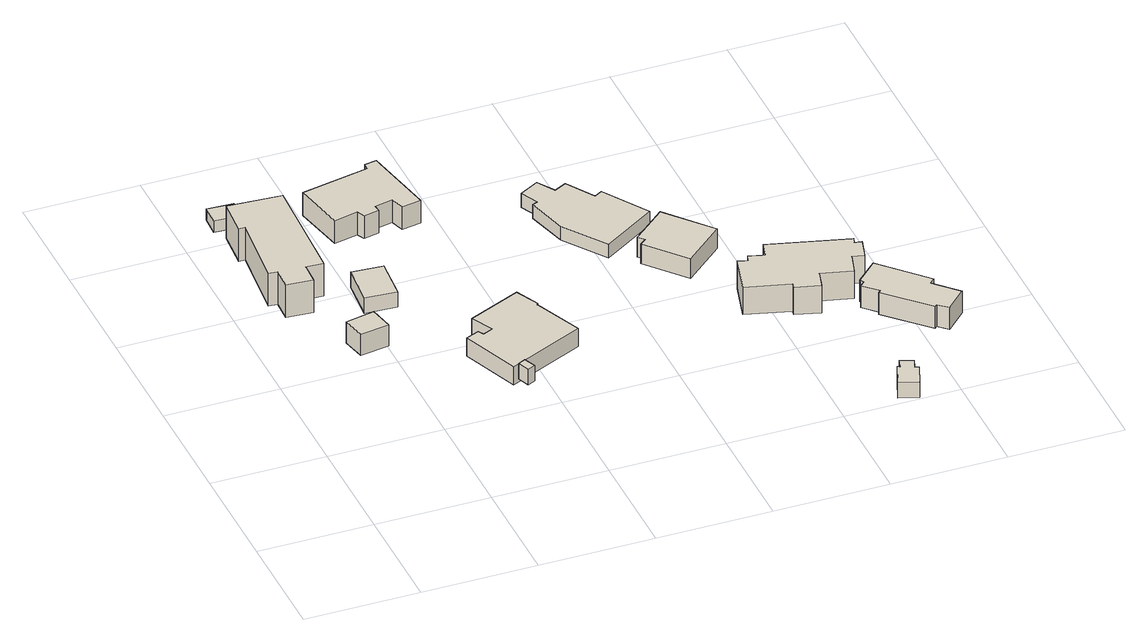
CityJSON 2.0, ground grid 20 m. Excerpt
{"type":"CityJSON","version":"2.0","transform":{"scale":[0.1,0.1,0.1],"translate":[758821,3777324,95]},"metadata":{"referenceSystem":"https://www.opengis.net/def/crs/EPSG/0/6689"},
"CityObjects":{
"building1":{"type":"Building","attributes":{"class":"3001","usage":"411","yearOfConstruction":"0001","measuredHeight":5.9,"storeysAboveGround":2,"storeysBelowGround":0,"LandSlideRiskAttribute.description":"1","LandSlideRiskAttribute.areaType":"2","BuildingDetailAttribute.totalFloorArea":46,"BuildingDetailAttribute.buildingFootprintArea":23,"BuildingDetailAttribute.buildingStructureType":"611","BuildingDetailAttribute.fireproofStructureType":"1011","BuildingDetailAttribute.urbanPlanType":"21","BuildingDetailAttribute.areaClassificationType":"23","BuildingDetailAttribute.districtsAndZonesType":"0","BuildingDetailAttribute.landUseType":"211","BuildingDetailAttribute.specifiedBuildingCoverageRate":-9999,"BuildingDetailAttribute.specifiedFloorAreaRate":-9999,"BuildingDetailAttribute.buildingHeight":8,"BuildingDetailAttribute.surveyYear":2021,"BuildingIDAttribute.prefecture":"35","BuildingIDAttribute.city":"35215"},"address":[{"country":"日本","locality":"山口県周南市大字川曲"}],"geometry":[{"type":"Solid","lod":"1","boundaries":[[[[0,1,2,3]],[[2,4,5,3]],[[1,6,4,2]],[[0,7,6,1]],[[3,5,7,0]],[[4,6,7,5]]]]}]},
"building2":{"type":"Building","attributes":{"class":"3001","usage":"411","yearOfConstruction":"0001","measuredHeight":8.4,"storeysAboveGround":2,"storeysBelowGround":0,"LandSlideRiskAttribute.description":"1","LandSlideRiskAttribute.areaType":"2","BuildingDetailAttribute.totalFloorArea":391,"BuildingDetailAttribute.buildingFootprintArea":195.5,"BuildingDetailAttribute.buildingStructureType":"611","BuildingDetailAttribute.fireproofStructureType":"1011","BuildingDetailAttribute.urbanPlanType":"21","BuildingDetailAttribute.areaClassificationType":"23","BuildingDetailAttribute.districtsAndZonesType":"0","BuildingDetailAttribute.landUseType":"211","BuildingDetailAttribute.specifiedBuildingCoverageRate":-9999,"BuildingDetailAttribute.specifiedFloorAreaRate":-9999,"BuildingDetailAttribute.buildingHeight":8,"BuildingDetailAttribute.surveyYear":2021,"BuildingIDAttribute.prefecture":"35","BuildingIDAttribute.city":"35215"},"address":[{"country":"日本","locality":"山口県周南市大字川曲"}],"geometry":[{"type":"Solid","lod":"1","boundaries":[[[[8,9,10,11,12,13,14,15,16,17]],[[16,18,19,17]],[[15,20,18,16]],[[14,21,20,15]],[[13,22,21,14]],[[12,23,22,13]],[[11,24,23,12]],[[10,25,24,11]],[[9,26,25,10]],[[8,27,26,9]],[[17,19,27,8]],[[18,20,21,22,23,24,25,26,27,19]]]]}]},
"building3":{"type":"Building","attributes":{"class":"3001","usage":"461","yearOfConstruction":"0001","measuredHeight":2.2,"storeysAboveGround":9999,"storeysBelowGround":9999,"LandSlideRiskAttribute.description":"1","LandSlideRiskAttribute.areaType":"2","BuildingDetailAttribute.totalFloorArea":-9999,"BuildingDetailAttribute.buildingFootprintArea":-9999,"BuildingDetailAttribute.buildingStructureType":"611","BuildingDetailAttribute.fireproofStructureType":"1011","BuildingDetailAttribute.landUseType":"231","BuildingDetailAttribute.specifiedBuildingCoverageRate":-9999,"BuildingDetailAttribute.specifiedFloorAreaRate":-9999,"BuildingDetailAttribute.buildingHeight":-9999,"BuildingDetailAttribute.surveyYear":"0001","BuildingIDAttribute.prefecture":"35","BuildingIDAttribute.city":"35215"},"address":[{"country":"日本","locality":"山口県周南市大字川曲"}],"geometry":[{"type":"Solid","lod":"1","boundaries":[[[[28,29,30,31]],[[30,32,33,31]],[[29,34,32,30]],[[28,35,34,29]],[[31,33,35,28]],[[32,34,35,33]]]]}]},
"building4":{"type":"Building","attributes":{"class":"3001","usage":"461","yearOfConstruction":"0001","measuredHeight":3,"storeysAboveGround":9999,"storeysBelowGround":9999,"LandSlideRiskAttribute.description":"1","LandSlideRiskAttribute.areaType":"1","BuildingDetailAttribute.totalFloorArea":-9999,"BuildingDetailAttribute.buildingFootprintArea":-9999,"BuildingDetailAttribute.buildingStructureType":"611","BuildingDetailAttribute.fireproofStructureType":"1011","BuildingDetailAttribute.landUseType":"231","BuildingDetailAttribute.specifiedBuildingCoverageRate":-9999,"BuildingDetailAttribute.specifiedFloorAreaRate":-9999,"BuildingDetailAttribute.buildingHeight":-9999,"BuildingDetailAttribute.surveyYear":"0001","BuildingIDAttribute.prefecture":"35","BuildingIDAttribute.city":"35215"},"address":[{"country":"日本","locality":"山口県周南市大字川曲"}],"geometry":[{"type":"Solid","lod":"1","boundaries":[[[[36,37,38,39]],[[38,40,41,39]],[[37,42,40,38]],[[36,43,42,37]],[[39,41,43,36]],[[40,42,43,41]]]]}]},
"building5":{"type":"Building","attributes":{"class":"3001","usage":"461","yearOfConstruction":"0001","measuredHeight":3,"storeysAboveGround":9999,"storeysBelowGround":9999,"LandSlideRiskAttribute.description":"1","LandSlideRiskAttribute.areaType":"1","BuildingDetailAttribute.totalFloorArea":-9999,"BuildingDetailAttribute.buildingFootprintArea":-9999,"BuildingDetailAttribute.buildingStructureType":"611","BuildingDetailAttribute.fireproofStructureType":"1011","BuildingDetailAttribute.landUseType":"231","BuildingDetailAttribute.specifiedBuildingCoverageRate":-9999,"BuildingDetailAttribute.specifiedFloorAreaRate":-9999,"BuildingDetailAttribute.buildingHeight":-9999,"BuildingDetailAttribute.surveyYear":"0001","BuildingIDAttribute.prefecture":"35","BuildingIDAttribute.city":"35215"},"address":[{"country":"日本","locality":"山口県周南市大字川曲"}],"geometry":[{"type":"Solid","lod":"1","boundaries":[[[[44,45,46,47]],[[46,48,49,47]],[[45,50,48,46]],[[44,51,50,45]],[[47,49,51,44]],[[48,50,51,49]]]]}]},
"building6":{"type":"Building","attributes":{"class":"3001","usage":"411","yearOfConstruction":1897,"measuredHeight":5.2,"storeysAboveGround":1,"storeysBelowGround":0,"LandSlideRiskAttribute.description":"1","LandSlideRiskAttribute.areaType":"1","BuildingDetailAttribute.totalFloorArea":189,"BuildingDetailAttribute.buildingFootprintArea":189,"BuildingDetailAttribute.buildingStructureType":"601","BuildingDetailAttribute.fireproofStructureType":"1011","BuildingDetailAttribute.urbanPlanType":"21","BuildingDetailAttribute.areaClassificationType":"23","BuildingDetailAttribute.districtsAndZonesType":"0","BuildingDetailAttribute.landUseType":"211","BuildingDetailAttribute.specifiedBuildingCoverageRate":-9999,"BuildingDetailAttribute.specifiedFloorAreaRate":-9999,"BuildingDetailAttribute.buildingHeight":5.1,"BuildingDetailAttribute.surveyYear":2021,"BuildingIDAttribute.prefecture":"35","BuildingIDAttribute.city":"35215"},"address":[{"country":"日本","locality":"山口県周南市大字川曲"}],"geometry":[{"type":"Solid","lod":"1","boundaries":[[[[52,53,54,55,56,57,58,59,60,61]],[[60,62,63,61]],[[59,64,62,60]],[[58,65,64,59]],[[57,66,65,58]],[[56,67,66,57]],[[55,68,67,56]],[[54,69,68,55]],[[53,70,69,54]],[[52,71,70,53]],[[61,63,71,52]],[[62,64,65,66,67,68,69,70,71,63]]]]}]},
"building7":{"type":"Building","attributes":{"class":"3001","usage":"411","yearOfConstruction":"0001","measuredHeight":6.8,"storeysAboveGround":2,"storeysBelowGround":0,"LandSlideRiskAttribute.description":"1","LandSlideRiskAttribute.areaType":"1","BuildingDetailAttribute.totalFloorArea":308,"BuildingDetailAttribute.buildingFootprintArea":154,"BuildingDetailAttribute.buildingStructureType":"601","BuildingDetailAttribute.fireproofStructureType":"1011","BuildingDetailAttribute.urbanPlanType":"21","BuildingDetailAttribute.areaClassificationType":"23","BuildingDetailAttribute.districtsAndZonesType":"0","BuildingDetailAttribute.landUseType":"211","BuildingDetailAttribute.specifiedBuildingCoverageRate":-9999,"BuildingDetailAttribute.specifiedFloorAreaRate":-9999,"BuildingDetailAttribute.buildingHeight":8,"BuildingDetailAttribute.surveyYear":2021,"BuildingIDAttribute.prefecture":"35","BuildingIDAttribute.city":"35215"},"address":[{"country":"日本","locality":"山口県周南市大字川曲"}],"geometry":[{"type":"Solid","lod":"1","boundaries":[[[[72,73,74,75,76,77,78,79,80,81,82,83]],[[82,84,85,83]],[[81,86,84,82]],[[80,87,86,81]],[[79,88,87,80]],[[78,89,88,79]],[[77,90,89,78]],[[76,91,90,77]],[[75,92,91,76]],[[74,93,92,75]],[[73,94,93,74]],[[72,95,94,73]],[[83,85,95,72]],[[84,86,87,88,89,90,91,92,93,94,95,85]]]]}]},
"building8":{"type":"Building","attributes":{"class":"3001","usage":"411","yearOfConstruction":1868,"measuredHeight":4.8,"storeysAboveGround":2,"storeysBelowGround":0,"LandSlideRiskAttribute.description":"1","LandSlideRiskAttribute.areaType":"2","BuildingDetailAttribute.totalFloorArea":353,"BuildingDetailAttribute.buildingFootprintArea":176.5,"BuildingDetailAttribute.buildingStructureType":"611","BuildingDetailAttribute.fireproofStructureType":"1011","BuildingDetailAttribute.urbanPlanType":"21","BuildingDetailAttribute.areaClassificationType":"23","BuildingDetailAttribute.districtsAndZonesType":"0","BuildingDetailAttribute.landUseType":"211","BuildingDetailAttribute.specifiedBuildingCoverageRate":-9999,"BuildingDetailAttribute.specifiedFloorAreaRate":-9999,"BuildingDetailAttribute.buildingHeight":8,"BuildingDetailAttribute.surveyYear":2021,"BuildingIDAttribute.prefecture":"35","BuildingIDAttribute.city":"35215"},"address":[{"country":"日本","locality":"山口県周南市大字川曲"}],"geometry":[{"type":"Solid","lod":"1","boundaries":[[[[96,97,98,99,100,101,102,103,104,105,106]],[[105,107,108,106]],[[104,109,107,105]],[[103,110,109,104]],[[102,111,110,103]],[[101,112,111,102]],[[100,113,112,101]],[[99,114,113,100]],[[98,115,114,99]],[[97,116,115,98]],[[96,117,116,97]],[[106,108,117,96]],[[107,109,110,111,112,113,114,115,116,117,108]]]]}]},
"building9":{"type":"Building","attributes":{"class":"3001","usage":"411","yearOfConstruction":1970,"measuredHeight":5.9,"storeysAboveGround":2,"storeysBelowGround":0,"LandSlideRiskAttribute.description":"1","LandSlideRiskAttribute.areaType":"2","BuildingDetailAttribute.totalFloorArea":167,"BuildingDetailAttribute.buildingFootprintArea":83.5,"BuildingDetailAttribute.buildingStructureType":"601","BuildingDetailAttribute.fireproofStructureType":"1011","BuildingDetailAttribute.urbanPlanType":"21","BuildingDetailAttribute.areaClassificationType":"23","BuildingDetailAttribute.districtsAndZonesType":"0","BuildingDetailAttribute.landUseType":"211","BuildingDetailAttribute.specifiedBuildingCoverageRate":-9999,"BuildingDetailAttribute.specifiedFloorAreaRate":-9999,"BuildingDetailAttribute.buildingHeight":8,"BuildingDetailAttribute.surveyYear":2021,"BuildingIDAttribute.prefecture":"35","BuildingIDAttribute.city":"35215"},"address":[{"country":"日本","locality":"山口県周南市大字川曲"}],"geometry":[{"type":"Solid","lod":"1","boundaries":[[[[118,119,120,121,122,123]],[[122,124,125,123]],[[121,126,124,122]],[[120,127,126,121]],[[119,128,127,120]],[[118,129,128,119]],[[123,125,129,118]],[[124,126,127,128,129,125]]]]}]},
"building10":{"type":"Building","attributes":{"class":"3001","usage":"411","yearOfConstruction":1954,"measuredHeight":12.9,"storeysAboveGround":2,"storeysBelowGround":0,"LandSlideRiskAttribute.description":"1","LandSlideRiskAttribute.areaType":"2","BuildingDetailAttribute.totalFloorArea":360,"BuildingDetailAttribute.buildingFootprintArea":180,"BuildingDetailAttribute.buildingStructureType":"611","BuildingDetailAttribute.fireproofStructureType":"1011","BuildingDetailAttribute.urbanPlanType":"21","BuildingDetailAttribute.areaClassificationType":"23","BuildingDetailAttribute.districtsAndZonesType":"0","BuildingDetailAttribute.landUseType":"211","BuildingDetailAttribute.specifiedBuildingCoverageRate":-9999,"BuildingDetailAttribute.specifiedFloorAreaRate":-9999,"BuildingDetailAttribute.buildingHeight":8,"BuildingDetailAttribute.surveyYear":2021,"BuildingIDAttribute.prefecture":"35","BuildingIDAttribute.city":"35215"},"address":[{"country":"日本","locality":"山口県周南市大字川曲"}],"geometry":[{"type":"Solid","lod":"1","boundaries":[[[[130,131,132,133,134,135,136,137,138,139,140,141,142,143,144,145]],[[144,146,147,145]],[[143,148,146,144]],[[142,149,148,143]],[[141,150,149,142]],[[140,151,150,141]],[[139,152,151,140]],[[138,153,152,139]],[[137,154,153,138]],[[136,155,154,137]],[[135,156,155,136]],[[134,157,156,135]],[[133,158,157,134]],[[132,159,158,133]],[[131,160,159,132]],[[130,161,160,131]],[[145,147,161,130]],[[146,148,149,150,151,152,153,154,155,156,157,158,159,160,161,147]]]]}]},
"building11":{"type":"Building","attributes":{"class":"3001","usage":"451","yearOfConstruction":"0001","measuredHeight":3,"storeysAboveGround":1,"storeysBelowGround":0,"LandSlideRiskAttribute.description":"1","LandSlideRiskAttribute.areaType":"1","BuildingDetailAttribute.totalFloorArea":16.5,"BuildingDetailAttribute.buildingFootprintArea":16.5,"BuildingDetailAttribute.buildingStructureType":"611","BuildingDetailAttribute.fireproofStructureType":"1011","BuildingDetailAttribute.urbanPlanType":"21","BuildingDetailAttribute.areaClassificationType":"23","BuildingDetailAttribute.districtsAndZonesType":"0","BuildingDetailAttribute.landUseType":"202","BuildingDetailAttribute.specifiedBuildingCoverageRate":-9999,"BuildingDetailAttribute.specifiedFloorAreaRate":-9999,"BuildingDetailAttribute.buildingHeight":5.1,"BuildingDetailAttribute.surveyYear":2021,"BuildingIDAttribute.prefecture":"35","BuildingIDAttribute.city":"35215"},"address":[{"country":"日本","locality":"山口県周南市大字川曲"}],"geometry":[{"type":"Solid","lod":"1","boundaries":[[[[162,163,164,165,166,167,168,169]],[[168,170,171,169]],[[167,172,170,168]],[[166,173,172,167]],[[165,174,173,166]],[[164,175,174,165]],[[163,176,175,164]],[[162,177,176,163]],[[169,171,177,162]],[[170,172,173,174,175,176,177,171]]]]}]},
"building12":{"type":"Building","attributes":{"class":"3001","usage":"411","yearOfConstruction":"0001","measuredHeight":17.7,"storeysAboveGround":2,"storeysBelowGround":0,"LandSlideRiskAttribute.description":"1","LandSlideRiskAttribute.areaType":"2","BuildingDetailAttribute.totalFloorArea":190,"BuildingDetailAttribute.buildingFootprintArea":95,"BuildingDetailAttribute.buildingStructureType":"611","BuildingDetailAttribute.fireproofStructureType":"1011","BuildingDetailAttribute.urbanPlanType":"21","BuildingDetailAttribute.areaClassificationType":"23","BuildingDetailAttribute.districtsAndZonesType":"0","BuildingDetailAttribute.landUseType":"211","BuildingDetailAttribute.specifiedBuildingCoverageRate":-9999,"BuildingDetailAttribute.specifiedFloorAreaRate":-9999,"BuildingDetailAttribute.buildingHeight":8,"BuildingDetailAttribute.surveyYear":2021,"BuildingIDAttribute.prefecture":"35","BuildingIDAttribute.city":"35215"},"address":[{"country":"日本","locality":"山口県周南市大字川曲"}],"geometry":[{"type":"Solid","lod":"1","boundaries":[[[[178,179,180,181,182,183,184,185,186,187,188,189]],[[188,190,191,189]],[[187,192,190,188]],[[186,193,192,187]],[[185,194,193,186]],[[184,195,194,185]],[[183,196,195,184]],[[182,197,196,183]],[[181,198,197,182]],[[180,199,198,181]],[[179,200,199,180]],[[178,201,200,179]],[[189,191,201,178]],[[190,192,193,194,195,196,197,198,199,200,201,191]]]]}]}
},
"vertices":[
[99,305,109],[90,346,109],[141,356,109],[150,313,109],[141,356,150],[150,313,150],[90,346,150],[99,305,150],
[105,478,109],[75,480,109],[73,442,109],[27,446,109],[29,484,109],[13,486,109],[26,616,109],[15,616,109],[20,682,109],[114,676,109],[20,682,172],[114,676,172],[15,616,172],[26,616,172],[13,486,172],[29,484,172],[27,446,172],[73,442,172],[75,480,172],[105,478,172],
[46,689,119],[2,692,119],[4,727,119],[49,724,119],[4,727,141],[49,724,141],[2,692,141],[46,689,141],
[223,459,69],[168,463,69],[174,537,69],[229,533,69],[174,537,99],[229,533,99],[168,463,99],[223,459,99],
[343,202,56],[335,223,56],[348,229,56],[357,208,56],[348,229,86],[357,208,86],[335,223,86],[343,202,86],
[427,373,42],[463,289,42],[329,228,42],[289,330,42],[313,340,42],[318,330,42],[336,338,42],[316,376,42],[409,417,42],[429,376,42],[409,417,77],[429,376,77],[316,376,77],[336,338,77],[318,330,77],[313,340,77],[289,330,77],[329,228,77],[463,289,77],[427,373,77],
[314,668,58],[307,692,58],[275,685,58],[276,673,58],[249,668,58],[243,681,58],[201,672,58],[182,763,58],[302,787,58],[302,798,58],[323,802,58],[348,674,58],[323,802,102],[348,674,102],[302,798,102],[302,787,102],[182,763,102],[201,672,102],[243,681,102],[249,668,102],[276,673,102],[275,685,102],[307,692,102],[314,668,102],
[581,640,69],[612,591,69],[626,599,69],[677,520,69],[583,460,69],[531,534,69],[512,606,69],[521,609,69],[506,641,69],[540,660,69],[559,629,69],[540,660,96],[559,629,96],[506,641,96],[521,609,96],[512,606,96],[531,534,96],[583,460,96],[677,520,96],[626,599,96],[612,591,96],[581,640,96],
[684,363,67],[626,430,67],[637,439,67],[627,449,67],[687,501,67],[754,424,67],[687,501,105],[754,424,105],[627,449,105],[637,439,105],[626,430,105],[684,363,105],
[941,308,53],[953,305,53],[943,268,53],[923,274,53],[912,235,53],[858,249,53],[849,217,53],[806,229,53],[808,238,53],[731,259,53],[750,329,53],[767,324,53],[771,336,53],[797,328,53],[805,356,53],[944,318,53],[805,356,106],[944,318,106],[797,328,106],[771,336,106],[767,324,106],[750,329,106],[731,259,106],[808,238,106],[806,229,106],[849,217,106],[858,249,106],[912,235,106],[923,274,106],[943,268,106],[953,305,106],[941,308,106],
[939,45,8],[946,42,8],[931,3,8],[898,15,8],[914,56,8],[918,54,8],[923,70,8],[945,62,8],[923,70,38],[945,62,38],[918,54,38],[914,56,38],[898,15,38],[931,3,38],[946,42,38],[939,45,38],
[1021,182,47],[1059,143,47],[1024,108,47],[1008,123,47],[1004,119,47],[935,188,47],[939,192,47],[915,216,47],[924,224,47],[920,231,47],[957,267,47],[1030,191,47],[957,267,89],[1030,191,89],[920,231,89],[924,224,89],[915,216,89],[939,192,89],[935,188,89],[1004,119,89],[1008,123,89],[1024,108,89],[1059,143,89],[1021,182,89]
]}
